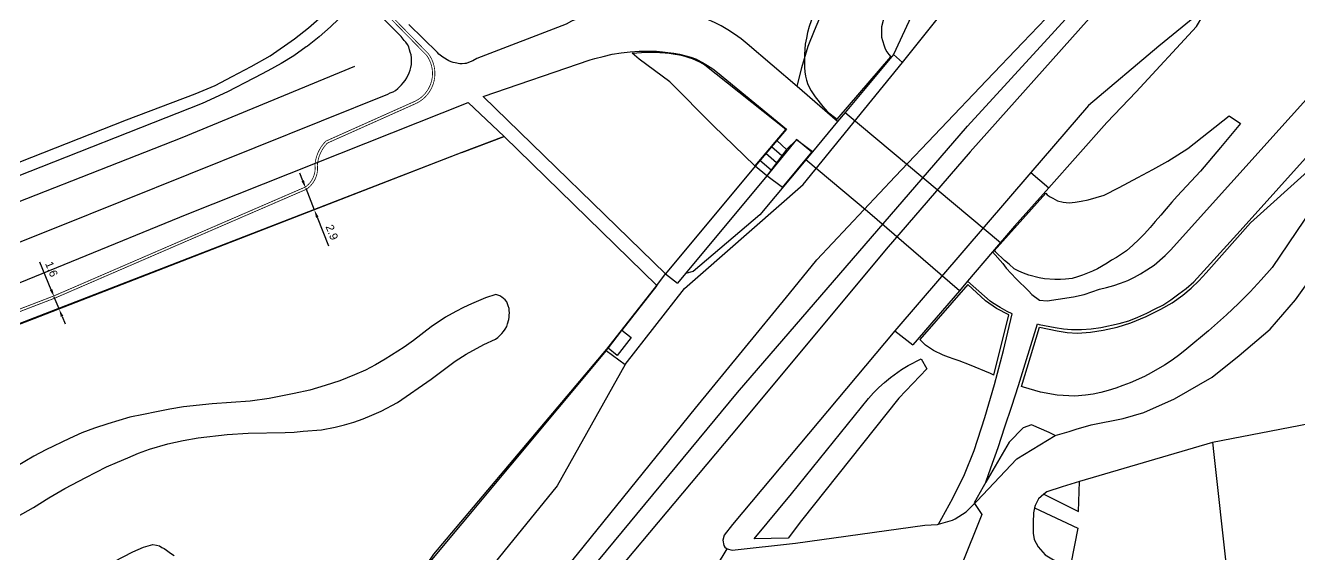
# Model space of a CAD drawing. Header units: millimetres. Extents: x 111502 to 977541, y 8702 to 1044108.
# Drawn here: x 486656.2 to 486815.4, y 235772.4 to 235838.4 of the extents above; entities that cross this region are included whole.
import ezdxf

# ---------------------------------------------------------------- set-up
doc = ezdxf.new("R2010")
doc.units = ezdxf.units.MM
doc.header["$LTSCALE"] = 0.25
doc.linetypes.add('DASHED2', pattern=[9.525, 6.35, -3.175])
for name, color, linetype in [('E HVSS As Laid Dimensions', 30, 'Continuous'), ('E HVSS As Laid HV', 10, 'Continuous'), ('X HVSS Site Background', 8, 'Continuous')]:
    doc.layers.add(name, color=color, linetype=linetype)
doc.styles.add('Arial', font='arial.ttf')
doc.dimstyles.new('HVSS AsLaid', dxfattribs={"dimtxt": 1, "dimasz": 1, "dimexe": 0, "dimexo": 0, "dimgap": 0.5, "dimtad": 1, "dimdec": 1, "dimzin": 1, "dimdsep": 46, "dimtxsty": 'Arial', "dimcen": 0.09, "dimadec": 0, "dimazin": 0, "dimtfac": 1, "dimtdec": 1, "dimtmove": 0, "dimatfit": 3, "dimfxl": 1, "dimtolj": 1, "dimtzin": 0, "dimarcsym": 0})

# ---------------------------------------------------------------- blocks, each defined once
blk = doc.blocks.new('OS MAP 060722')
at = {"layer": 'X HVSS Site Background'}
for points in [[(-1966.77, -3195.99), (-1967.98, -3197.51), (-1970.18, -3200.31), (-1981.03, -3215.11), (-1986.88, -3223.31), (-1987.73, -3224.56), (-1989.08, -3226.21), (-1989.58, -3226.76), (-1990.83, -3228.01), (-1991.08, -3228.31), (-2006.78, -3243.81), (-2015.28, -3252.56), (-2017.48, -3254.76), (-2022.33, -3259.91), (-2026.73, -3264.86), (-2034.38, -3273.21), (-2036.78, -3276.46), (-2041.18, -3282.21), (-2042.28, -3283.91), (-2043.43, -3286.21), (-2045.88, -3291.51)], [(-2044.78, -3292.51), (-2032.43, -3277.06), (-2024.83, -3267.96), (-2012.38, -3253.81), (-2005.03, -3245.96), (-1990.83, -3231.61), (-1985.13, -3226.16), (-1972.78, -3215.11), (-1960.18, -3204.71), (-1958.38, -3203.33)], [(-2133.77, -3413.72), (-2102.63, -3378.86), (-2085.53, -3358.06), (-2065.38, -3333.71), (-2036.63, -3300.46), (-2003.43, -3264.21), (-1977.78, -3238.81), (-1948.46, -3212)], [(-2092.43, -3362.46), (-2085.38, -3353.91), (-2070.63, -3335.66), (-2058.88, -3321.36), (-2055.48, -3317.16), (-2045.68, -3306.76), (-2034.28, -3294.76), (-2029.73, -3290.01), (-2025.88, -3286.01), (-2024.28, -3284.16), (-2016.03, -3274.51), (-2008.28, -3265.56), (-1996.98, -3253.21), (-1988.83, -3244.71)], [(-1991.88, -3256.46), (-2007.03, -3271.56), (-2021.43, -3287.01), (-2036.33, -3303.66), (-2046.83, -3315.81), (-2065.08, -3337.76), (-2089.63, -3366.96), (-2113.08, -3395.06), (-2115.13, -3397.41), (-2117.03, -3399.81), (-2118.83, -3402.31), (-2119.18, -3402.76), (-2120.83, -3405.36), (-2122.43, -3408.01), (-2123.93, -3410.71), (-2125.18, -3413.51), (-2126.28, -3416.41), (-2126.58, -3417.31), (-2127.28, -3419.56), (-2127.5, -3420.47), (-2127.98, -3422.66), (-2128.51, -3425.94)], [(-2172.93, -3311.96), (-2141.73, -3299.66), (-2133.18, -3296.41), (-2130.68, -3295.36), (-2128.53, -3294.26), (-2126.18, -3293.01), (-2123.78, -3291.66), (-2120.73, -3289.56), (-2118.98, -3288.16), (-2117.33, -3286.71), (-2116.68, -3286.16), (-2113.63, -3283.16), (-2123.18, -3273.46), (-2157.98, -3238.31)], [(-2055.93, -3286.61), (-2056.43, -3288.01), (-2056.63, -3288.76), (-2056.78, -3289.46), (-2056.93, -3290.21), (-2057.03, -3291.51), (-2057.03, -3293.11), (-2056.98, -3293.66), (-2056.88, -3294.21), (-2056.78, -3294.71), (-2056.58, -3295.26), (-2056.18, -3296.06), (-2055.68, -3296.81), (-2054.73, -3298.01), (-2054.13, -3298.66), (-2052.94, -3299.59), (-2046.22, -3291.8)], [(-2021.48, -3253.91), (-2026.33, -3258.76), (-2030.43, -3263.41), (-2035.48, -3268.86), (-2041.63, -3277.71), (-2044.58, -3282.71), (-2047.03, -3286.76), (-2047.18, -3287.26), (-2047.38, -3288.06), (-2047.38, -3289.36), (-2047.28, -3289.76), (-2047.08, -3290.41), (-2046.93, -3290.81), (-2046.73, -3291.16), (-2046.48, -3291.51), (-2046.22, -3291.8)], [(-2034.34, -3344.92), (-2033.72, -3343.13), (-2032.83, -3340.57), (-2031.96, -3338), (-2031.1, -3335.42), (-2030.28, -3332.83), (-2027.9, -3325.14), (-2027.68, -3325.21), (-2025.68, -3325.61), (-2024.63, -3325.76), (-2023.63, -3325.86), (-2022.38, -3325.86), (-2021.18, -3325.76), (-2019.98, -3325.61), (-2017.68, -3325.11), (-2016.48, -3324.76), (-2015.38, -3324.31), (-2014.23, -3323.81), (-2013.18, -3323.26), (-2012.23, -3322.81), (-2011.23, -3322.16), (-2010.23, -3321.41), (-2009.33, -3320.71), (-2008.38, -3319.91), (-2002.58, -3313.51), (-1983.23, -3292.06)], [(-2057.95, -3295.5), (-2057.33, -3293.13), (-2056.57, -3290.45), (-2055.76, -3288.5), (-2054.65, -3285.86), (-2054.35, -3284.93), (-2054.58, -3284.04), (-2055.77, -3282.68), (-2057.22, -3281.47), (-2059.03, -3280.42), (-2060.96, -3280.04), (-2064.54, -3280.39), (-2068.38, -3281.29), (-2070.64, -3281.81), (-2073.27, -3282.82), (-2076.19, -3284.19), (-2078.53, -3285.66)], [(-2033.53, -3316.16), (-2032.21, -3317.62), (-2031.82, -3318.18), (-2030.56, -3319.53), (-2029.04, -3321.02), (-2028.61, -3321.48), (-2027.65, -3322.18), (-2026.69, -3322.28), (-2025.3, -3322.08), (-2023.38, -3321.78), (-2022.06, -3321.48), (-2020.13, -3320.81), (-2019.28, -3320.61), (-2018.38, -3320.36), (-2017.53, -3320.06), (-2016.63, -3319.71), (-2015.78, -3319.31), (-2015.03, -3318.91), (-2014.23, -3318.41), (-2013.33, -3317.81), (-2011.93, -3316.61), (-2011.28, -3315.96), (-1988.68, -3290.86)], [(-2182.48, -3325.86), (-2150.53, -3313.11), (-2109.08, -3296.46), (-2108.78, -3296.31), (-2108.43, -3296.16), (-2108.13, -3296.01), (-2107.83, -3295.76), (-2107.38, -3295.31), (-2107.18, -3295.06), (-2106.93, -3294.76), (-2106.73, -3294.41), (-2106.43, -3293.81), (-2106.28, -3293.46), (-2106.23, -3293.11), (-2106.13, -3292.76), (-2106.13, -3291.91), (-2106.18, -3291.56), (-2106.28, -3291.21), (-2106.38, -3290.91), (-2106.48, -3290.56), (-2106.63, -3290.26), (-2106.83, -3289.96), (-2107.03, -3289.76), (-2107.43, -3289.26), (-2112.38, -3284.31), (-2116.23, -3288.06), (-2117.68, -3289.31), (-2119.13, -3290.46), (-2119.28, -3290.56), (-2120.83, -3291.66), (-2122.43, -3292.61), (-2124.08, -3293.56), (-2125.73, -3294.41), (-2125.93, -3294.51), (-2129.13, -3296.16), (-2132.28, -3297.61), (-2156.98, -3307.36)], [(-2078.53, -3285.66), (-2079.88, -3285.76), (-2081.13, -3285.86), (-2082.43, -3286.11), (-2083.68, -3286.41), (-2084.13, -3286.56), (-2085.13, -3286.91), (-2086.13, -3287.36), (-2086.78, -3287.71), (-2097.98, -3292.01), (-2098.48, -3292.31), (-2098.78, -3292.41), (-2099.28, -3292.61), (-2099.48, -3292.61), (-2099.78, -3292.66), (-2100.08, -3292.66), (-2100.68, -3292.56), (-2100.93, -3292.51), (-2101.18, -3292.41), (-2101.48, -3292.31), (-2102.23, -3291.86), (-2102.73, -3291.46), (-2102.88, -3291.26), (-2106.48, -3287.76)], [(-2057.95, -3295.5), (-2064.18, -3290.16), (-2064.93, -3289.56), (-2065.78, -3288.96), (-2066.58, -3288.41), (-2067.43, -3287.91), (-2068.28, -3287.51), (-2069.23, -3287.11), (-2070.13, -3286.76), (-2071.13, -3286.51), (-2072.08, -3286.26), (-2073.08, -3286.06), (-2074.13, -3285.91), (-2075.08, -3285.81), (-2075.98, -3285.76), (-2077.23, -3285.66), (-2078.53, -3285.66)], [(-2006.43, -3285.36), (-2012.73, -3290.46), (-2021.53, -3297.86), (-2028.73, -3306.26)], [(-2008.03, -3288.01), (-2006.43, -3285.36)], [(-2008.03, -3288.01), (-2015.58, -3296.16), (-2019.23, -3300.01), (-2026.48, -3308.16)], [(-2074.38, -3318.91), (-2097.18, -3296.76), (-2083.78, -3292.16), (-2083.23, -3292.01), (-2082.18, -3291.76), (-2081.03, -3291.46), (-2079.93, -3291.31), (-2078.78, -3291.16), (-2077.68, -3291.11), (-2075.53, -3291.11), (-2074.78, -3291.16), (-2074.08, -3291.26), (-2073.33, -3291.36), (-2072.63, -3291.46), (-2071.23, -3291.86), (-2070.53, -3292.11), (-2070.38, -3292.16), (-2069.78, -3292.51), (-2069.13, -3292.86), (-2068.48, -3293.31), (-2067.88, -3293.76), (-2059.28, -3300.81), (-2060.48, -3302.26)], [(-2077.68, -3292.11), (-2078.55, -3291.35), (-2077.4, -3291.25), (-2076.6, -3291.22), (-2075.81, -3291.22), (-2074.42, -3291.3), (-2073.92, -3291.35), (-2073.44, -3291.42), (-2072.65, -3291.56), (-2072.24, -3291.65), (-2071.84, -3291.76), (-2071.45, -3291.88), (-2071.06, -3292.02), (-2070.51, -3292.24), (-2070.14, -3292.42), (-2069.47, -3292.78), (-2059.34, -3300.81), (-2063.22, -3305.41)], [(-2063.22, -3305.41), (-2068.43, -3300.36), (-2073.83, -3294.91), (-2077.68, -3292.11)], [(-2045.88, -3291.51), (-2051.95, -3298.75), (-2052.88, -3299.86)], [(-2045.88, -3291.51), (-2044.78, -3292.51)], [(-2113.23, -3293.01), (-2134.83, -3301.91), (-2164.58, -3313.56), (-2200.08, -3327.51), (-2213.23, -3332.71)], [(-2057.18, -3307.76), (-2044.78, -3292.51)], [(-2052.88, -3299.86), (-2057.95, -3295.5)], [(-2025.67, -3339.07), (-2023.94, -3338.59), (-2023.08, -3338.29), (-2021.2, -3337.77), (-2017.21, -3336.98), (-2014.59, -3336.2), (-2010.78, -3334.51), (-2006.08, -3331.8), (-2002.68, -3329.09), (-1998.82, -3325.82), (-1995.64, -3322.15), (-1992.32, -3317.49), (-1989.97, -3313.12), (-1987.23, -3305.95), (-1986.06, -3300.46), (-1985.57, -3299.54), (-1982.85, -3295.94)], [(-1943.72, -3332), (-1953.16, -3332.06), (-1957.18, -3295.66), (-1983.51, -3298.57), (-1979.5, -3334.84), (-2002.36, -3339.25), (-2006.04, -3339.97)], [(-2183.28, -3335.61), (-2183.23, -3335.21), (-2183.23, -3334.86), (-2183.13, -3334.51), (-2183.03, -3334.11), (-2182.93, -3333.76), (-2182.73, -3333.41), (-2182.53, -3333.11), (-2182.38, -3332.81), (-2182.18, -3332.51), (-2181.93, -3332.21), (-2181.38, -3331.66), (-2180.98, -3331.31), (-2180.53, -3330.91), (-2180.08, -3330.56), (-2179.58, -3330.26), (-2179.23, -3330.06), (-2178.48, -3329.56), (-2177.73, -3329.21), (-2177.58, -3329.16), (-2134.18, -3311.46), (-2099.03, -3297.51), (-2094.53, -3301.76)], [(-2051.95, -3298.75), (-2032.52, -3314.99)], [(-2029.91, -3332.95), (-2027.63, -3325.57), (-2025.46, -3326.02), (-2024.19, -3326.24), (-2022.89, -3326.29), (-2021.29, -3326.17), (-2019.69, -3325.93), (-2017.94, -3325.55), (-2016.22, -3325.03), (-2014.32, -3324.24), (-2012.48, -3323.32), (-2011.06, -3322.5), (-2009.73, -3321.56), (-2008.7, -3320.69), (-2007.74, -3319.76), (-2006.84, -3318.76), (-2001.27, -3312.54), (-1993.73, -3305.76), (-1988.03, -3300.61), (-1985.28, -3297.46), (-1984.53, -3297.91)], [(-1991.63, -3307.81), (-1998.58, -3318.11), (-1999.93, -3319.66), (-2001.33, -3321.16), (-2002.78, -3322.61), (-2004.28, -3324.01), (-2006.53, -3326.01), (-2009.23, -3328.26), (-2010.13, -3328.96), (-2011.08, -3329.66), (-2012.03, -3330.31), (-2013.68, -3331.26), (-2014.53, -3331.71), (-2016.33, -3332.51), (-2017.23, -3332.86), (-2018.13, -3333.16), (-2019.08, -3333.46), (-2019.98, -3333.71), (-2020.93, -3333.91), (-2021.88, -3334.06), (-2023.23, -3334.16), (-2025.43, -3334.06), (-2027.53, -3333.66), (-2029.63, -3333.06), (-2029.91, -3332.95)], [(-2052.88, -3299.86), (-2056.03, -3303.66)], [(-2002.53, -3300.11), (-2005.03, -3303.11), (-2007.53, -3306.06), (-2010.43, -3309.21), (-2011.13, -3309.96), (-2011.83, -3310.76), (-2012.48, -3311.56), (-2013.18, -3312.36), (-2013.83, -3313.11), (-2014.53, -3313.91), (-2015.23, -3314.61), (-2015.98, -3315.31), (-2016.78, -3316.01), (-2018.03, -3316.86), (-2018.63, -3317.21), (-2019.18, -3317.56), (-2020.38, -3318.26), (-2021.03, -3318.56), (-2021.63, -3318.81), (-2022.28, -3319.06), (-2022.88, -3319.26), (-2023.58, -3319.46), (-2024.38, -3319.56), (-2025.03, -3319.61), (-2025.73, -3319.61), (-2027.03, -3319.51), (-2027.68, -3319.41), (-2028.98, -3319.06), (-2029.63, -3318.81), (-2030.23, -3318.56), (-2030.83, -3318.26), (-2031.45, -3317.67), (-2032.03, -3317.24), (-2033.13, -3316.16), (-2033.3, -3316.01), (-2026.85, -3308.83)], [(-2026.85, -3308.83), (-2026.68, -3309.01), (-2026.33, -3309.26), (-2025.98, -3309.46), (-2025.38, -3309.76), (-2024.68, -3309.96), (-2023.93, -3310.01), (-2023.18, -3309.96), (-2022.43, -3309.81), (-2021.58, -3309.66), (-2019.58, -3309.06), (-2017.68, -3308.11), (-2015.38, -3306.86), (-2013.48, -3305.86), (-2011.63, -3304.81), (-2009.13, -3303.26), (-2003.93, -3299.16), (-2002.53, -3300.11)], [(-2143.28, -3354.81), (-2140.93, -3353.61), (-2139.63, -3353.01), (-2138.43, -3352.71), (-2137.98, -3352.76), (-2137.63, -3352.86), (-2137.33, -3353.06), (-2137.03, -3353.21), (-2136.73, -3353.41), (-2136.43, -3353.66), (-2136.13, -3353.86), (-2135.78, -3354.06)], [(-2104.23, -3355.21), (-2103.33, -3353.91), (-2081.73, -3328.31), (-2075.48, -3320.36), (-2094.53, -3301.76), (-2099.83, -3303.76), (-2172.98, -3332.01), (-2174.38, -3332.81), (-2175.08, -3333.26), (-2175.68, -3333.76), (-2176.33, -3334.31), (-2176.93, -3334.86), (-2177.48, -3335.46), (-2178.43, -3336.61), (-2179.08, -3337.61), (-2179.63, -3338.61), (-2180.53, -3340.81), (-2181.13, -3342.66), (-2181.48, -3343.81), (-2181.73, -3344.91), (-2181.98, -3346.11), (-2182.28, -3348.31), (-2181.88, -3352.21), (-2181.33, -3359.91)], [(-2099.83, -3303.76), (-2094.53, -3301.76)], [(-2094.53, -3301.76), (-2075.48, -3320.36)], [(-2060.48, -3302.26), (-2063.18, -3305.46)], [(-2059.78, -3308.11), (-2056.08, -3303.71), (-2058.03, -3302.11), (-2061.73, -3306.66)], [(-2059.28, -3303.36), (-2061.73, -3306.66)], [(-2059.86, -3304.14), (-2061.14, -3303.05)], [(-2059.28, -3303.36), (-2060.48, -3302.26)], [(-2056.03, -3303.66), (-2058.03, -3302.16), (-2059.28, -3303.36)], [(-2099.83, -3303.76), (-2119.98, -3311.56), (-2153.33, -3324.51), (-2181.13, -3335.16)], [(-2056.03, -3303.66), (-2056.84, -3304.64), (-2062.58, -3311.51), (-2070.93, -3318.61)], [(-2061.19, -3305.93), (-2062.59, -3304.76)], [(-2060.51, -3305.02), (-2061.83, -3303.86)], [(-2037.66, -3321.01), (-2049.13, -3311.11), (-2056.84, -3304.64)], [(-2063.18, -3305.46), (-2074.38, -3318.91)], [(-2061.73, -3306.66), (-2071.88, -3318.86)], [(-2061.73, -3306.66), (-2063.18, -3305.46)], [(-2059.78, -3308.11), (-2061.73, -3306.66)], [(-2028.73, -3306.26), (-2045.73, -3326.01)], [(-2028.73, -3306.26), (-2026.48, -3308.16)], [(-2072.03, -3320.71), (-2070.03, -3318.96), (-2057.18, -3307.76)], [(-2026.48, -3308.16), (-2030.78, -3312.96), (-2032.52, -3314.99), (-2033.53, -3316.16)], [(-2033.53, -3316.16), (-2036.63, -3319.81)], [(-2075.48, -3320.36), (-2074.38, -3318.91)], [(-2074.38, -3318.91), (-2072.88, -3320.06)], [(-2071.88, -3318.86), (-2072.88, -3320.06)], [(-2070.93, -3318.61), (-2071.88, -3318.86)], [(-2075.48, -3320.36), (-2079.83, -3325.95)], [(-2079.43, -3330.21), (-2072.03, -3320.71)], [(-2036.63, -3319.81), (-2037.66, -3321.01), (-2043.48, -3327.76)], [(-2033.34, -3331.55), (-2031.47, -3324.02), (-2033.03, -3323.21), (-2034.39, -3322.27), (-2036.59, -3320.23), (-2042.59, -3327.1)], [(-2040.26, -3350.15), (-2039.84, -3349.39), (-2038.47, -3346.92), (-2037.04, -3343.97), (-2035.81, -3340.94), (-2034.46, -3336.85), (-2033.28, -3332.71), (-2032.16, -3328.47), (-2031.06, -3323.89), (-2031.68, -3323.61), (-2032.58, -3323.11), (-2033.53, -3322.51), (-2033.83, -3322.31), (-2036.63, -3319.81)], [(-2094.23, -3322.41), (-2094.43, -3322.16), (-2094.63, -3321.96), (-2094.83, -3321.81), (-2095.08, -3321.66), (-2095.58, -3321.46), (-2096.88, -3321.91), (-2098.63, -3322.66), (-2099.63, -3323.11), (-2100.58, -3323.61), (-2101.88, -3324.31), (-2103.68, -3325.51), (-2105.88, -3327.21), (-2107.03, -3328.06), (-2109.43, -3329.56), (-2110.63, -3330.26), (-2111.88, -3330.91), (-2113.23, -3331.51), (-2115.08, -3332.26), (-2116.93, -3332.86), (-2118.83, -3333.41), (-2120.78, -3333.86), (-2123.93, -3334.46), (-2126.28, -3334.81), (-2128.68, -3334.96), (-2131.03, -3335.11), (-2134.63, -3335.51), (-2136.33, -3335.81), (-2137.98, -3336.11), (-2139.63, -3336.46), (-2141.33, -3336.81), (-2144.08, -3337.61), (-2145.73, -3338.16), (-2147.33, -3338.76), (-2148.88, -3339.46), (-2151.83, -3340.86), (-2153.33, -3341.66), (-2155.58, -3343.01)], [(-2155.38, -3349.21), (-2153.38, -3348.06), (-2151.43, -3346.86), (-2149.43, -3345.71), (-2146.83, -3344.31), (-2144.23, -3343.01), (-2142.88, -3342.41), (-2141.58, -3341.86), (-2140.23, -3341.31), (-2138.88, -3340.81), (-2136.58, -3340.11), (-2134.68, -3339.71), (-2132.78, -3339.36), (-2129.18, -3338.96), (-2126.53, -3338.81), (-2121.93, -3338.71), (-2120.78, -3338.66), (-2119.68, -3338.56), (-2117.38, -3338.36), (-2115.68, -3338.06), (-2114.48, -3337.76), (-2113.33, -3337.41), (-2112.18, -3337.01), (-2111.08, -3336.56), (-2109.93, -3336.06), (-2107.88, -3334.96), (-2103.68, -3332.06), (-2100.68, -3329.81), (-2099.28, -3328.91), (-2097.08, -3327.71), (-2095.63, -3327.06), (-2095.33, -3326.86), (-2094.83, -3326.36), (-2094.63, -3326.11), (-2094.43, -3325.81), (-2094.23, -3325.46), (-2094.13, -3325.16), (-2093.98, -3324.61), (-2093.93, -3324.31), (-2093.93, -3324.06), (-2093.88, -3323.76), (-2093.93, -3323.46), (-2093.93, -3323.21), (-2094.03, -3322.91), (-2094.23, -3322.41)], [(-2081.57, -3328.19), (-2081.52, -3328.12), (-2079.88, -3326.02), (-2079.83, -3325.95)], [(-2079.83, -3325.95), (-2078.69, -3326.84), (-2079.56, -3327.96)], [(-2045.73, -3326.01), (-2066.03, -3350.21), (-2067.05, -3351.54), (-2067.24, -3352.17), (-2067.1, -3352.81), (-2066.96, -3353.01), (-2066.68, -3353.23)], [(-2045.73, -3326.01), (-2043.48, -3327.76)], [(-2033.34, -3331.55), (-2033.78, -3331.36), (-2036.38, -3330.26), (-2037.68, -3329.76), (-2038.33, -3329.56), (-2039.03, -3329.31), (-2039.68, -3329.06), (-2040.88, -3328.46), (-2041.88, -3327.81), (-2042.59, -3327.1)], [(-2081.78, -3328.46), (-2105.93, -3357.36), (-2124.83, -3379.81), (-2134.13, -3390.41), (-2135.43, -3391.91)], [(-2081.78, -3328.46), (-2081.57, -3328.19)], [(-2081.78, -3328.46), (-2079.43, -3330.21)], [(-2080.44, -3329.08), (-2081.57, -3328.19)], [(-2079.56, -3327.96), (-2080.44, -3329.08)], [(-2079.43, -3330.21), (-2087.93, -3345.36)], [(-2063.32, -3352), (-2058.63, -3346.36), (-2049.03, -3334.46), (-2048.38, -3333.76), (-2047.73, -3333.11), (-2047.03, -3332.46), (-2046.28, -3331.86), (-2044.88, -3330.86), (-2044.08, -3330.36), (-2042.43, -3329.51), (-2041.73, -3330.76)], [(-2041.73, -3330.76), (-2045.23, -3334.41), (-2057.38, -3349.71), (-2059.04, -3351.92), (-2063.32, -3352)], [(-2025.67, -3339.07), (-2026.46, -3338.72), (-2028.66, -3337.75), (-2029.67, -3338.14), (-2031.44, -3339.9), (-2034.34, -3344.92)], [(-2035.77, -3347.58), (-2035.49, -3347.29), (-2030.47, -3342), (-2025.67, -3339.07)], [(-2006.04, -3339.97), (-2022.63, -3344.84)], [(-2006.04, -3339.97), (-2006, -3340.25), (-2005.96, -3340.69), (-2004.21, -3356.48)], [(-2034.34, -3344.92), (-2034.67, -3345.49), (-2035.82, -3347.5), (-2035.77, -3347.58)], [(-2027.11, -3346.42), (-2022.77, -3348.56), (-2022.63, -3344.84)], [(-2022.63, -3344.84), (-2024.81, -3345.48), (-2026.74, -3346.1), (-2027.11, -3346.42)], [(-2087.93, -3345.36), (-2107.93, -3369.96), (-2119.18, -3383.76), (-2120.93, -3385.66), (-2122.93, -3387.71), (-2123.68, -3388.36), (-2125.83, -3390.26), (-2128.13, -3392.06), (-2130.43, -3393.81), (-2132.98, -3395.51), (-2134.98, -3396.71), (-2137.98, -3398.31), (-2140.93, -3399.86), (-2142.73, -3400.66), (-2145.53, -3401.86), (-2148.43, -3402.91), (-2151.28, -3403.86), (-2153.73, -3404.46), (-2153.79, -3404.47)], [(-2027.11, -3346.42), (-2027.79, -3347), (-2028.18, -3347.82), (-2028.26, -3348.13)], [(-2040.26, -3350.15), (-2038.53, -3349.64), (-2038.18, -3349.48), (-2036.82, -3348.62), (-2035.77, -3347.58)], [(-2035.77, -3347.58), (-2035.69, -3347.69), (-2034.85, -3348.96), (-2037.48, -3355.47)], [(-2028.26, -3348.13), (-2028.4, -3348.74), (-2028.42, -3349.96), (-2028.45, -3351.28), (-2028.3, -3352.06), (-2027.83, -3353), (-2026.96, -3353.97), (-2025.89, -3354.6), (-2023.73, -3355.13)], [(-2028.26, -3348.13), (-2022.85, -3350.65), (-2023.73, -3355.13)], [(-2066.68, -3353.23), (-2066.07, -3353.41), (-2058.16, -3352.53), (-2041.98, -3350.29), (-2040.38, -3350.19), (-2040.32, -3350.17), (-2040.26, -3350.15)], [(-2069.49, -3357.86), (-2066.68, -3353.23)]]:
    blk.add_lwpolyline(points, dxfattribs=at)
blk = doc.blocks.new('*D1690')
at = {"layer": 'Defpoints', "color": 0, "transparency": 16777216}
for p in [(486659.81, 235804.51), (486659.81, 235804.51), (486660.41, 235803.03)]:
    blk.add_point(p, dxfattribs=at)
at = {"layer": 'E HVSS As Laid Dimensions', "color": 0, "lineweight": -2, "transparency": 16777216}
for p, q in [((486659.43, 235805.43), (486658.02, 235808.88)), ((486660.41, 235803.03), (486659.81, 235804.51)), ((486660.79, 235802.1), (486661.17, 235801.18))]:
    blk.add_line(p, q, dxfattribs=at)
at = {"layer": 'E HVSS As Laid Dimensions', "color": 0, "transparency": 16777216}
for points in [[(486659.58, 235805.5), (486659.27, 235805.37), (486659.81, 235804.51)], [(486660.94, 235802.16), (486660.63, 235802.04), (486660.41, 235803.03)]]:
    blk.add_solid(points, dxfattribs=at)
at = {"layer": 'E HVSS As Laid Dimensions', "color": 0, "transparency": 16777216, "insert": (486659.47, 235808), "char_height": 1, "attachment_point": 5, "rotation": 292.1873, "style": 'Arial'}
blk.add_mtext('\\A1;1.6', dxfattribs=at)
blk = doc.blocks.new('*D1691')
at = {"layer": 'Defpoints', "color": 0, "transparency": 16777216}
for p in [(486691.24, 235818.11), (486691.24, 235818.11), (486692.31, 235815.41)]:
    blk.add_point(p, dxfattribs=at)
at = {"layer": 'E HVSS As Laid Dimensions', "color": 0, "lineweight": -2, "transparency": 16777216}
for p, q in [((486690.87, 235819.04), (486690.5, 235819.97)), ((486691.24, 235818.11), (486692.31, 235815.41)), ((486692.68, 235814.48), (486694.09, 235810.91))]:
    blk.add_line(p, q, dxfattribs=at)
at = {"layer": 'E HVSS As Laid Dimensions', "color": 0, "transparency": 16777216}
for points in [[(486691.02, 235819.1), (486690.71, 235818.97), (486691.24, 235818.11)], [(486692.83, 235814.54), (486692.52, 235814.42), (486692.31, 235815.41)]]:
    blk.add_solid(points, dxfattribs=at)
at = {"layer": 'E HVSS As Laid Dimensions', "color": 0, "transparency": 16777216, "insert": (486694.51, 235812.6), "char_height": 1, "attachment_point": 5, "rotation": 291.6467, "style": 'Arial'}
blk.add_mtext('\\A1;2.9', dxfattribs=at)

msp = doc.modelspace()

# ---------------------------------------------------------------- linework, layer by layer
at = {"lineweight": 0}
msp.add_circle((488727.82, 239008.33), 11388.42, dxfattribs=at)
at = {"layer": 'E HVSS As Laid HV', "linetype": 'DASHED2', "lineweight": 0, "const_width": 0.1, "flags": 128}
for points in [[(486629.65, 235730.07), (486629.25, 235753.13), (486627.46, 235781.33), (486627.52, 235790.79, -0.342153), (486628.38, 235791.95), (486633.75, 235794.67), (486659.75, 235804.65), (486691.16, 235818.24, 0.283908), (486692.39, 235820.98, -0.182161), (486693.76, 235823.99), (486704.7, 235828.88, 0.486323), (486706.34, 235834.7), (486698.3, 235842.9, -0.196549), (486697.37, 235847.94, -0.06186), (486699.54, 235856.69), (486711.97, 235869.47), (486730.69, 235888.07), (486744.38, 235901.56), (486749.97, 235906.87), (486756.1, 235913.59, 0.436638), (486756.73, 235920.49), (486739.68, 235936.87), (486723.57, 235953.32), (486709.38, 235967.63), (486684.45, 235992.32), (486667.08, 236009.71), (486642.76, 236034.21), (486625.09, 236051.92), (486598.61, 236078.66), (486581.75, 236095.16), (486555.42, 236121.28), (486543.49, 236133.12), (486510.86, 236165.55), (486490.21, 236186.45), (486471.67, 236205.03), (486450, 236227.18, -0.053067), (486429.5, 236251.7, -0.02328), (486412.4, 236285.12), (486400.02, 236312.27, -0.251918), (486401.99, 236322.8), (486419.72, 236340.36), (486434.09, 236354.95), (486454.11, 236375.05)], [(486629.95, 235730.08), (486629.55, 235753.14), (486627.76, 235781.34), (486627.82, 235790.79, -0.352097), (486628.49, 235791.67), (486633.87, 235794.39), (486659.86, 235804.37), (486691.31, 235817.97, 0.283721), (486692.69, 235820.99, -0.177283), (486693.94, 235823.74), (486704.82, 235828.6, 0.487644), (486706.57, 235834.89), (486698.53, 235843.09, -0.195836), (486697.67, 235847.89, -0.061526), (486699.8, 235856.52), (486712.18, 235869.26), (486730.9, 235887.86), (486744.58, 235901.34), (486750.18, 235906.66), (486756.31, 235913.37, 0.435719), (486756.94, 235920.7), (486739.89, 235937.08), (486723.78, 235953.53), (486709.59, 235967.84), (486684.66, 235992.54), (486667.29, 236009.92), (486642.97, 236034.42), (486625.3, 236052.13), (486598.82, 236078.88), (486581.96, 236095.37), (486555.63, 236121.49), (486543.71, 236133.33), (486511.07, 236165.76), (486490.43, 236186.66), (486471.89, 236205.24), (486450.22, 236227.39, -0.053057), (486429.76, 236251.86, -0.023274), (486412.68, 236285.25), (486400.3, 236312.38, -0.251086), (486402.22, 236322.6), (486419.93, 236340.15), (486434.3, 236354.74), (486454.32, 236374.84)]]:
    msp.add_lwpolyline(points, format="xyb", dxfattribs=at)

# ---------------------------------------------------------------- block references
at = {"layer": 'E HVSS As Laid HV', "linetype": 'DASHED2', "lineweight": 0}
msp.add_blockref('OS MAP 060722', (488810.58, 239126.31), dxfattribs=at)

# ---------------------------------------------------------------- dimensions: what is measured, and where the dimension line sits
at = {"layer": 'E HVSS As Laid Dimensions'}
dim = msp.add_linear_dim(base=(486691.24, 235818.11), p1=(486692.31, 235815.41), p2=(486691.24, 235818.11), angle=111.6467, dimstyle='HVSS AsLaid', dxfattribs=at)
dim.commit()
dim.dimension.update_dxf_attribs({"geometry": '*D1691', "text_midpoint": (486693.57, 235812.23), "dimtype": 161})
dim = msp.add_aligned_dim(p1=(486660.41, 235803.03), p2=(486659.81, 235804.51), distance=0, dimstyle='HVSS AsLaid', dxfattribs=at)
dim.commit()
dim.dimension.update_dxf_attribs({"geometry": '*D1690', "text_midpoint": (486659.47, 235808)})

doc.saveas('drawing.dxf')
